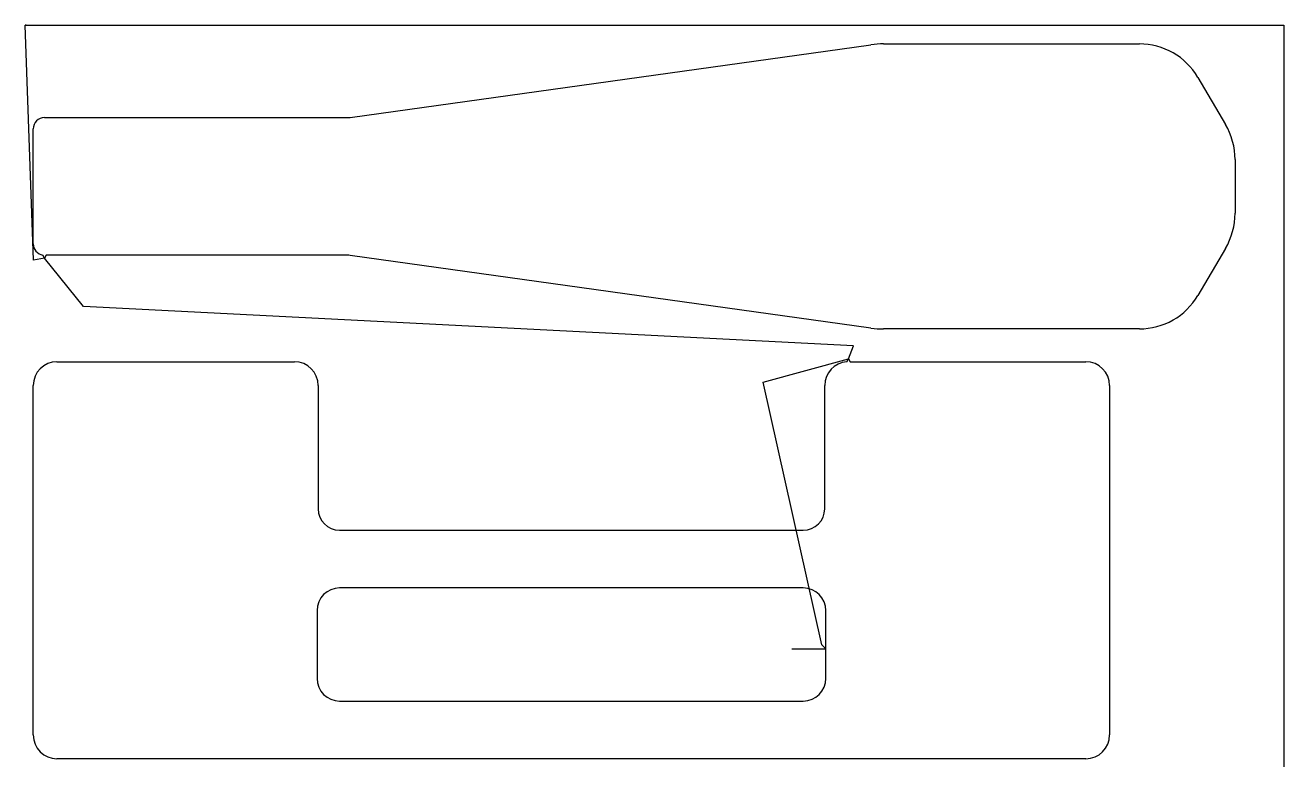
# Model space of a CAD drawing. Header units: metres. Extents: x 0 to 1113, y 0 to 656.
import ezdxf

# ---------------------------------------------------------------- set-up
doc = ezdxf.new("R2010")
doc.units = ezdxf.units.M

msp = doc.modelspace()

# ---------------------------------------------------------------- linework, layer by layer
at = {"layer": 'TOOL_0'}
for p, q in [((7.339, 448.04), (0.002, 655.706)), ((0.002, 655.706), (1.002, 655.706)), ((1.002, 655.706), (0.002, 655.706)), ((0.002, 655.706), (1.002, 655.706)), ((1.002, 655.706), (1113.241, 655.706)), ((1113.241, 655.706), (1113.241, 0.999)), ((287.345, 574.106), (748.011, 638.385)), ((759.205, 639.162), (985.486, 639.162)), ((1037.202, 609.583), (1061.66, 568.005)), ((17.15, 573.962), (285.272, 573.962)), ((7.15, 462.362), (7.15, 563.962)), ((1070.151, 536.823), (1070.151, 489.5)), ((1061.66, 458.318), (1037.203, 416.741)), ((17.057, 449.82), (7.339, 448.04)), ((17.055, 449.82), (15.654, 452.474)), ((51.458, 407.057), (17.055, 449.82)), ((18.653, 452.362), (17.057, 449.82)), ((285.273, 452.362), (18.653, 452.362)), ((748.011, 387.939), (287.346, 452.218)), ((732.532, 372.066), (51.458, 407.057)), ((985.486, 387.162), (759.206, 387.162)), ((728.103, 360.723), (732.532, 372.066)), ((28.15, 358.151), (238.15, 358.151)), ((652.638, 340.02), (728.104, 360.724)), ((726.65, 358.097), (728.103, 360.723)), ((728.104, 360.724), (729.65, 358.151)), ((729.65, 358.151), (938.15, 358.151)), ((7.15, 28.151), (7.15, 337.151)), ((259.15, 337.151), (259.15, 228.151)), ((704.614, 107.789), (652.638, 340.02)), ((707.15, 228.151), (707.15, 337.151)), ((959.15, 337.151), (959.15, 28.151)), ((278.15, 209.151), (688.15, 209.151)), ((688.15, 158.151), (278.15, 158.151)), ((258.15, 138.151), (258.15, 78.151)), ((708.15, 104.253), (708.15, 138.151)), ((678.15, 104.253), (708.15, 104.253)), ((708.15, 104.253), (704.614, 107.789)), ((708.15, 78.151), (708.15, 104.253)), ((278.15, 58.151), (688.15, 58.151)), ((938.15, 7.151), (28.15, 7.151)), ((1113.241, 0.999), (1113.241, -0.001))]:
    msp.add_line(p, q, dxfattribs=at)
for centre, radius, start, end in [((759.322, 556.478), 82.684, 90.081075, 97.862569), ((985.468, 579.13), 60.032, 30.483014, 89.98282), ((17.15, 563.962), 10, 90, 180), ((285.142, 590.833), 16.872, 270.441486, 277.502857), ((1008.515, 536.786), 61.636, 0.034395, 30.43128), ((1008.515, 489.537), 61.636, 329.56872, 359.965605), ((17.15, 462.361), 10, 179.99427, 261.395854), ((285.143, 435.491), 16.871, 82.497143, 89.558514), ((985.469, 447.194), 60.032, 270.016225, 329.516986), ((759.323, 469.846), 82.684, 262.136745, 269.918925), ((28.15, 337.151), 21, 90, 180), ((238.15, 337.151), 21, 0, 90), ((728.15, 337.151), 21, 94.096114, 180), ((938.15, 337.151), 21, 0, 90), ((278.15, 228.151), 19, 180, 270), ((688.15, 228.151), 19, 270, 0), ((278.15, 138.151), 20, 90, 180), ((688.15, 138.151), 20, 0, 90), ((278.15, 78.151), 20, 180, 270), ((688.15, 78.151), 20, 270, 0), ((28.15, 28.151), 21, 180, 270), ((938.15, 28.151), 21, 270, 0)]:
    msp.add_arc(centre, radius, start, end, dxfattribs=at)

doc.saveas('drawing.dxf')
